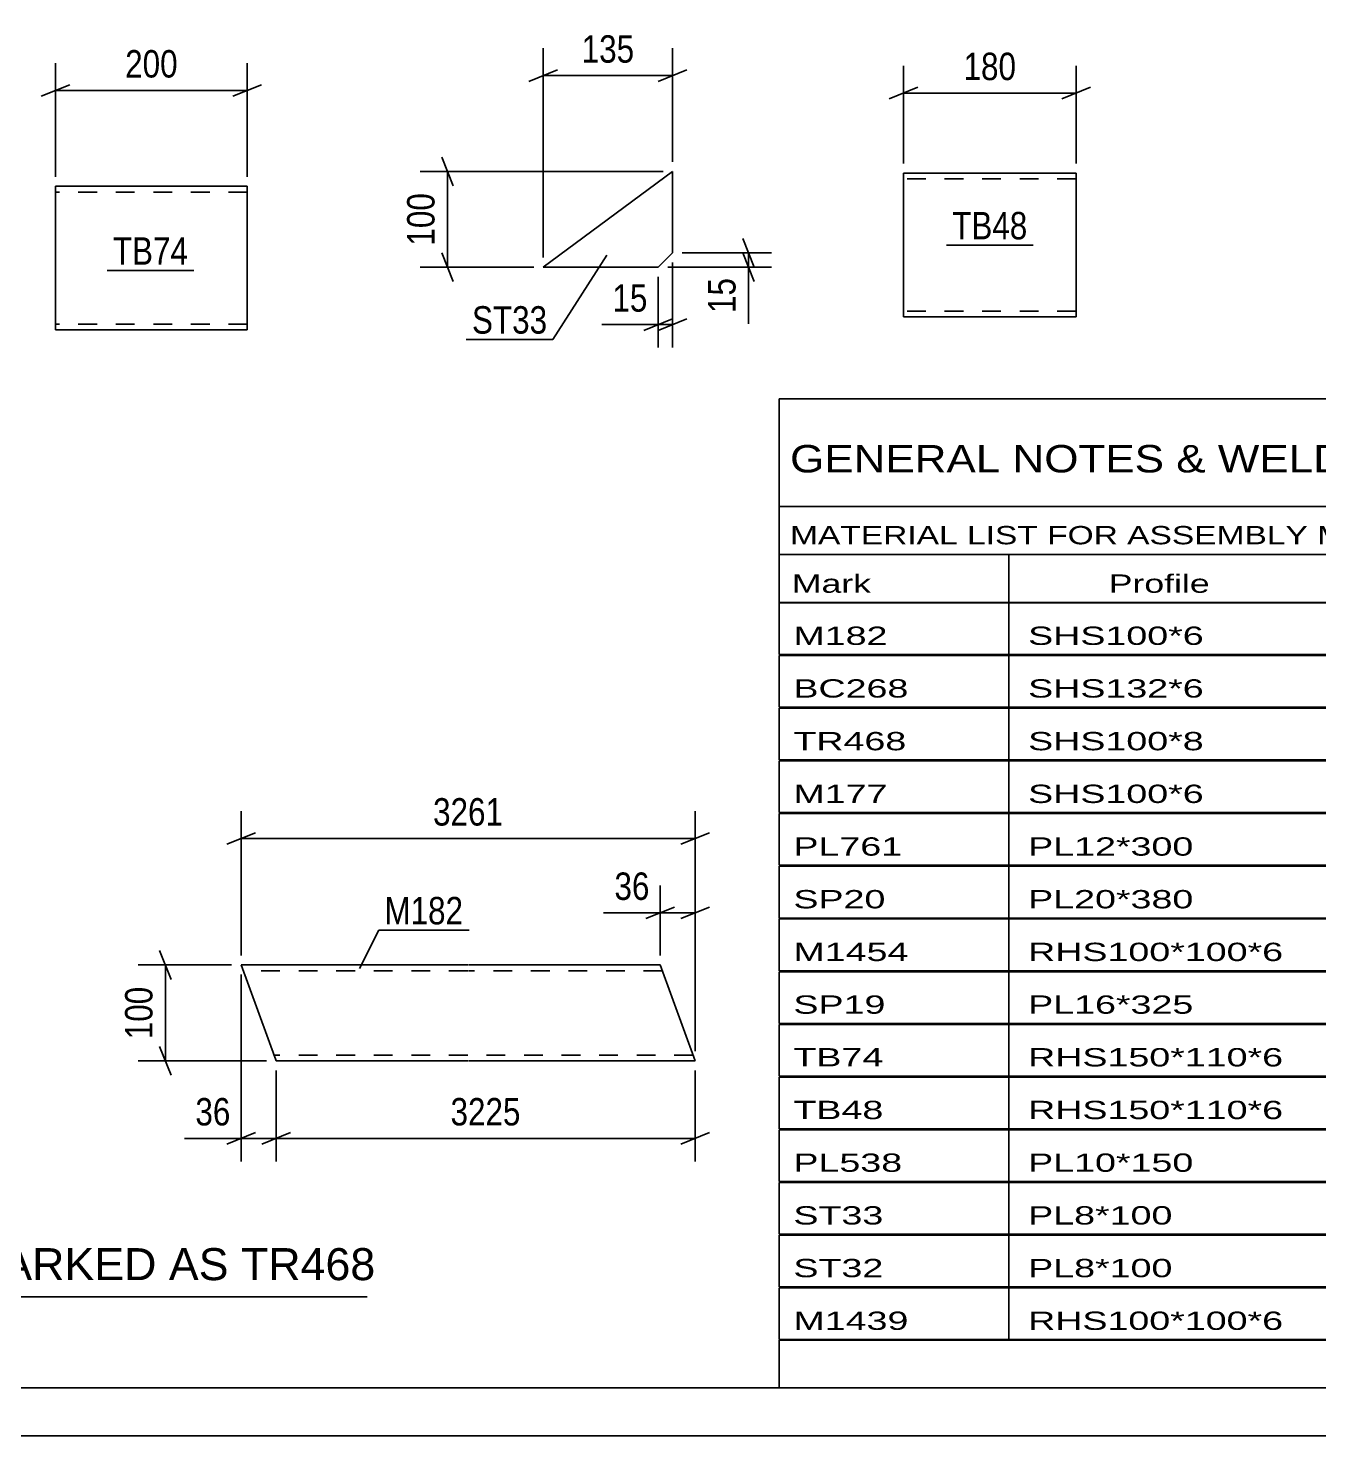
# Model space of a CAD drawing. Header units: millimetres. Extents: x 0 to 841, y 0 to 594.
# Drawn here: x 437.6 to 572.3, y 0 to 146.9 of the extents above; entities that cross this region are included whole.
import ezdxf

# ---------------------------------------------------------------- set-up
doc = ezdxf.new("R2010")
doc.units = ezdxf.units.MM
doc.linetypes.add('DXK_LINE_DOT2', pattern=[3.9198, 1.9599, -1.9599])
doc.styles.add('Arial', font='ARIAL.TTF', dxfattribs={"height": 0.2})
doc.styles.add('Arial Narrow', font='ARIALN.TTF', dxfattribs={"height": 0.2})

# ---------------------------------------------------------------- blocks, each defined once
blk = doc.blocks.new('Unknown-318465150-1115')
at = {"color": 5, "linetype": 'Continuous'}
for p, q in [((5, 5), (836, 5)), ((0, 0), (841, 0))]:
    blk.add_line(p, q, dxfattribs=at)
blk = doc.blocks.new('Part-318465150-2431 - 2415')
at = {"color": 2, "linetype": 'Continuous'}
for p, q in [((483.5, 49.15), (459.86, 49.15)), ((463.47, 39.24), (459.86, 49.15)), ((503.6, 49.15), (483.6, 49.15)), ((503.6, 49.15), (507.24, 39.15)), ((463.5, 39.15), (463.47, 39.24)), ((483.5, 39.15), (463.5, 39.15)), ((507.24, 39.15), (483.6, 39.15))]:
    blk.add_line(p, q, dxfattribs=at)
at = {"color": 7, "linetype": 'DXK_LINE_DOT2'}
for p, q in [((483.5, 48.55), (460.08, 48.55)), ((503.82, 48.55), (483.6, 48.55)), ((463.28, 39.75), (463.26, 39.79)), ((483.5, 39.75), (463.28, 39.75)), ((507.02, 39.75), (483.6, 39.75)), ((507.02, 39.75), (507, 39.79))]:
    blk.add_line(p, q, dxfattribs=at)
blk = doc.blocks.new('Part-318465150-1894 - 1879')
at = {"color": 2, "linetype": 'Continuous'}
for p, q in [((547, 131.79), (529, 131.79)), ((529, 131.79), (529, 116.88)), ((547, 131.79), (547, 116.79)), ((529, 116.88), (529, 116.79)), ((529, 116.79), (547, 116.79))]:
    blk.add_line(p, q, dxfattribs=at)
at = {"color": 7, "linetype": 'DXK_LINE_DOT2'}
for p, q in [((547, 131.19), (529, 131.19)), ((529, 117.39), (529, 117.43)), ((547, 117.39), (529, 117.39)), ((547, 117.39), (547, 117.43))]:
    blk.add_line(p, q, dxfattribs=at)
blk = doc.blocks.new('Part-318465150-1767 - 1751')
at = {"color": 2, "linetype": 'Continuous'}
for p, q in [((504.89, 131.98), (491.39, 121.98)), ((504.89, 123.48), (504.89, 131.98)), ((503.39, 121.98), (504.89, 123.48)), ((491.39, 121.98), (503.39, 121.98))]:
    blk.add_line(p, q, dxfattribs=at)
blk = doc.blocks.new('Part-318465150-1734 - 1720')
at = {"color": 2, "linetype": 'Continuous'}
for p, q in [((440.49, 130.43), (440.49, 129.23)), ((460.49, 130.43), (440.49, 130.43)), ((460.49, 130.34), (460.49, 130.43)), ((460.49, 130.34), (460.49, 129.23)), ((440.49, 116.17), (440.49, 129.23)), ((460.49, 129.23), (460.49, 115.43)), ((440.49, 115.52), (440.49, 116.17)), ((440.49, 115.43), (440.49, 115.52)), ((460.49, 115.43), (440.49, 115.43))]:
    blk.add_line(p, q, dxfattribs=at)
at = {"color": 7, "linetype": 'DXK_LINE_DOT2'}
for p, q in [((460.49, 129.83), (440.49, 129.83)), ((460.49, 130.08), (460.49, 129.23)), ((440.49, 116.17), (440.49, 115.78)), ((460.49, 116.08), (460.49, 116.17)), ((440.49, 116.03), (440.49, 116.08)), ((460.49, 116.03), (440.49, 116.03)), ((440.49, 115.43), (440.49, 115.43)), ((460.49, 116.03), (460.49, 116.08)), ((460.49, 116.03), (460.49, 116.08))]:
    blk.add_line(p, q, dxfattribs=at)
blk = doc.blocks.new('StraightDimension-318465150-2486 - 2415')
at = {"color": 7, "linetype": 'Continuous'}
for p, q in [((463.5, 38.15), (463.5, 28.65)), ((507.24, 38.15), (507.24, 28.65)), ((465, 31.65), (462, 30.45)), ((463.5, 31.05), (507.24, 31.05)), ((505.74, 30.45), (508.74, 31.65))]:
    blk.add_line(p, q, dxfattribs=at)
at = {"color": 0}
blk.add_wipeout([(489.62, 31.8), (489.62, 36), (481.11, 36), (481.11, 31.8)], dxfattribs=at)
at = {"color": 3, "style": 'Arial Narrow'}
blk.add_text('3225', height=2.863, dxfattribs=at).set_placement((481.71, 32.4))
blk = doc.blocks.new('StraightDimension-318465150-2459 - 2415')
at = {"color": 7, "linetype": 'Continuous'}
for p, q in [((503.6, 50.15), (503.6, 57.44)), ((507.24, 40.15), (507.24, 57.44)), ((503.6, 54.59), (497.69, 54.59)), ((503.6, 54.59), (497.69, 54.59)), ((502.1, 53.99), (505.1, 55.19)), ((503.6, 54.59), (507.24, 54.59)), ((508.74, 55.19), (505.74, 53.99))]:
    blk.add_line(p, q, dxfattribs=at)
at = {"color": 0}
blk.add_wipeout([(503.07, 55.34), (503.07, 59.54), (498.22, 59.54), (498.22, 55.34)], dxfattribs=at)
at = {"color": 3, "style": 'Arial Narrow'}
blk.add_text('36', height=2.863, dxfattribs=at).set_placement((498.82, 55.94))
blk = doc.blocks.new('StraightDimension-318465150-2434 - 2415')
at = {"color": 7, "linetype": 'Continuous'}
for p, q in [((459.86, 50.15), (459.86, 65.2)), ((507.24, 40.15), (507.24, 65.2)), ((461.36, 62.95), (458.36, 61.75)), ((459.86, 62.35), (507.24, 62.35)), ((505.74, 61.75), (508.74, 62.95))]:
    blk.add_line(p, q, dxfattribs=at)
at = {"color": 0}
blk.add_wipeout([(487.8, 63.1), (487.8, 67.3), (479.29, 67.3), (479.29, 63.1)], dxfattribs=at)
at = {"color": 3, "style": 'Arial Narrow'}
blk.add_text('3261', height=2.863, dxfattribs=at).set_placement((479.89, 63.7))
blk = doc.blocks.new('StraightDimension-318465150-2445 - 2415')
at = {"color": 7, "linetype": 'Continuous'}
for p, q in [((451.35, 50.65), (452.55, 47.65)), ((458.86, 49.15), (449.1, 49.15)), ((451.95, 39.15), (451.95, 49.15)), ((452.55, 37.65), (451.35, 40.65)), ((462.5, 39.15), (449.1, 39.15))]:
    blk.add_line(p, q, dxfattribs=at)
at = {"color": 0}
blk.add_wipeout([(451.2, 47.49), (447, 47.49), (447, 40.8), (451.2, 40.8)], dxfattribs=at)
at = {"color": 3, "style": 'Arial Narrow'}
blk.add_text('100', height=2.863, rotation=90.0002, dxfattribs=at).set_placement((450.6, 41.4))
blk = doc.blocks.new('StraightDimension-318465150-2473 - 2415')
at = {"color": 7, "linetype": 'Continuous'}
for p, q in [((459.86, 48.15), (459.86, 28.65)), ((463.5, 38.15), (463.5, 28.65)), ((459.86, 31.05), (453.95, 31.05)), ((459.86, 31.05), (453.95, 31.05)), ((458.36, 30.45), (461.36, 31.65)), ((459.86, 31.05), (463.5, 31.05)), ((465, 31.65), (462, 30.45))]:
    blk.add_line(p, q, dxfattribs=at)
at = {"color": 0}
blk.add_wipeout([(459.33, 31.8), (459.33, 36), (454.48, 36), (454.48, 31.8)], dxfattribs=at)
at = {"color": 3, "style": 'Arial Narrow'}
blk.add_text('36', height=2.863, dxfattribs=at).set_placement((455.08, 32.4))
blk = doc.blocks.new('StraightDimension-318465150-1896 - 1879')
at = {"color": 7, "linetype": 'Continuous'}
for p, q in [((529, 132.79), (529, 143.01)), ((547, 132.79), (547, 143.01)), ((530.5, 140.76), (527.5, 139.56)), ((529, 140.16), (547, 140.16)), ((545.5, 139.56), (548.5, 140.76))]:
    blk.add_line(p, q, dxfattribs=at)
at = {"color": 0}
blk.add_wipeout([(541.34, 140.91), (541.34, 145.11), (534.66, 145.11), (534.66, 140.91)], dxfattribs=at)
at = {"color": 3, "style": 'Arial Narrow'}
blk.add_text('180', height=2.863, dxfattribs=at).set_placement((535.26, 141.51))
blk = doc.blocks.new('StraightDimension-318465150-1796 - 1751')
at = {"color": 7, "linetype": 'Continuous'}
for p, q in [((480.79, 133.48), (481.99, 130.48)), ((503.89, 131.98), (478.54, 131.98)), ((481.39, 121.98), (481.39, 131.98)), ((481.99, 120.48), (480.79, 123.48)), ((490.39, 121.98), (478.54, 121.98))]:
    blk.add_line(p, q, dxfattribs=at)
at = {"color": 0}
blk.add_wipeout([(480.64, 130.33), (476.44, 130.33), (476.44, 123.64), (480.64, 123.64)], dxfattribs=at)
at = {"color": 3, "style": 'Arial Narrow'}
blk.add_text('100', height=2.863, rotation=90.0002, dxfattribs=at).set_placement((480.04, 124.24))
blk = doc.blocks.new('StraightDimension-318465150-1769 - 1751')
at = {"color": 7, "linetype": 'Continuous'}
for p, q in [((491.39, 122.98), (491.39, 144.83)), ((504.89, 132.98), (504.89, 144.83)), ((492.89, 142.58), (489.89, 141.38)), ((503.39, 141.38), (506.39, 142.58)), ((491.39, 141.98), (504.89, 141.98))]:
    blk.add_line(p, q, dxfattribs=at)
at = {"color": 0}
blk.add_wipeout([(501.49, 142.73), (501.49, 146.93), (494.8, 146.93), (494.8, 142.73)], dxfattribs=at)
at = {"color": 3, "style": 'Arial Narrow'}
blk.add_text('135', height=2.863, dxfattribs=at).set_placement((495.4, 143.33))
blk = doc.blocks.new('StraightDimension-318465150-1780 - 1751')
at = {"color": 7, "linetype": 'Continuous'}
for p, q in [((504.89, 122.48), (504.89, 113.59)), ((503.39, 120.98), (503.39, 113.59)), ((501.89, 115.39), (504.89, 116.59)), ((506.39, 116.59), (503.39, 115.39)), ((503.39, 115.99), (497.49, 115.99)), ((503.39, 115.99), (497.49, 115.99)), ((503.39, 115.99), (504.89, 115.99))]:
    blk.add_line(p, q, dxfattribs=at)
at = {"color": 0}
blk.add_wipeout([(502.87, 116.74), (502.87, 120.94), (498.01, 120.94), (498.01, 116.74)], dxfattribs=at)
at = {"color": 3, "style": 'Arial Narrow'}
blk.add_text('15', height=2.863, dxfattribs=at).set_placement((498.61, 117.34))
blk = doc.blocks.new('StraightDimension-318465150-1805 - 1751')
at = {"color": 7, "linetype": 'Continuous'}
for p, q in [((512.21, 124.98), (513.41, 121.98)), ((505.89, 123.48), (515.21, 123.48)), ((513.41, 120.48), (512.21, 123.48)), ((512.81, 121.98), (512.81, 123.48)), ((504.39, 121.98), (515.21, 121.98)), ((512.81, 121.98), (512.81, 116.08)), ((512.81, 121.98), (512.81, 116.08))]:
    blk.add_line(p, q, dxfattribs=at)
at = {"color": 0}
blk.add_wipeout([(512.06, 121.46), (507.86, 121.46), (507.86, 116.6), (512.06, 116.6)], dxfattribs=at)
at = {"color": 3, "style": 'Arial Narrow'}
blk.add_text('15', height=2.863, rotation=90.0002, dxfattribs=at).set_placement((511.46, 117.2))
blk = doc.blocks.new('StraightDimension-318465150-1737 - 1720')
at = {"color": 7, "linetype": 'Continuous'}
for p, q in [((440.49, 131.43), (440.49, 143.28)), ((460.49, 131.43), (460.49, 143.28)), ((441.99, 141.03), (438.99, 139.83)), ((440.49, 140.43), (460.49, 140.43)), ((458.99, 139.83), (461.99, 141.03))]:
    blk.add_line(p, q, dxfattribs=at)
at = {"color": 0}
blk.add_wipeout([(453.84, 141.18), (453.84, 145.38), (447.15, 145.38), (447.15, 141.18)], dxfattribs=at)
at = {"color": 3, "style": 'Arial Narrow'}
blk.add_text('200', height=2.863, dxfattribs=at).set_placement((447.75, 141.78))
blk = doc.blocks.new('Unknown-318465150-15744')
at = {"color": 7, "linetype": 'Continuous'}
for p, q in [((516, 108.25), (676, 108.25)), ((516, 97), (516, 108.25)), ((676, 108.25), (676, 97)), ((516, 97), (676, 97)), ((516, 97), (516, 92)), ((676, 97), (676, 92)), ((516, 92), (676, 92)), ((516, 92), (516, 87)), ((540, 92), (540, 87)), ((575.5, 92), (575.5, 87)), ((601.5, 92), (601.5, 87)), ((614.5, 92), (614.5, 87)), ((632, 92), (632, 87)), ((654, 92), (654, 87)), ((676, 92), (676, 87)), ((516, 87), (676, 87)), ((516, 86.95), (516, 81.55)), ((516, 86.95), (676, 86.95)), ((540, 87), (540, 81.5)), ((575.5, 87), (575.5, 81.5)), ((601.5, 87), (601.5, 81.5)), ((614.5, 87), (614.5, 81.5)), ((632, 87), (632, 81.5)), ((654, 87), (654, 81.5)), ((676, 86.95), (676, 81.55)), ((516, 81.55), (676, 81.55)), ((516, 81.45), (516, 76.05)), ((516, 81.45), (676, 81.45)), ((540, 81.5), (540, 76)), ((575.5, 81.5), (575.5, 76)), ((601.5, 81.5), (601.5, 76)), ((614.5, 81.5), (614.5, 76)), ((632, 81.5), (632, 76)), ((654, 81.5), (654, 76)), ((676, 81.45), (676, 76.05)), ((516, 76.05), (676, 76.05)), ((516, 75.95), (516, 70.55)), ((516, 75.95), (676, 75.95)), ((540, 76), (540, 70.5)), ((575.5, 76), (575.5, 70.5)), ((601.5, 76), (601.5, 70.5)), ((614.5, 76), (614.5, 70.5)), ((632, 76), (632, 70.5)), ((654, 76), (654, 70.5)), ((676, 75.95), (676, 70.55)), ((516, 70.55), (676, 70.55)), ((516, 70.45), (516, 65.05)), ((516, 70.45), (676, 70.45)), ((540, 70.5), (540, 65)), ((575.5, 70.5), (575.5, 65)), ((601.5, 70.5), (601.5, 65)), ((614.5, 70.5), (614.5, 65)), ((632, 70.5), (632, 65)), ((654, 70.5), (654, 65)), ((676, 70.45), (676, 65.05)), ((516, 65.05), (676, 65.05)), ((516, 64.95), (516, 59.55)), ((516, 64.95), (676, 64.95)), ((540, 65), (540, 59.5)), ((575.5, 65), (575.5, 59.5)), ((601.5, 65), (601.5, 59.5)), ((614.5, 65), (614.5, 59.5)), ((632, 65), (632, 59.5)), ((654, 65), (654, 59.5)), ((676, 64.95), (676, 59.55)), ((516, 59.55), (676, 59.55)), ((516, 59.45), (516, 54.05)), ((516, 59.45), (676, 59.45)), ((540, 59.5), (540, 54)), ((575.5, 59.5), (575.5, 54)), ((601.5, 59.5), (601.5, 54)), ((614.5, 59.5), (614.5, 54)), ((632, 59.5), (632, 54)), ((654, 59.5), (654, 54)), ((676, 59.45), (676, 54.05)), ((516, 54.05), (676, 54.05)), ((516, 53.95), (516, 48.55)), ((516, 53.95), (676, 53.95)), ((540, 54), (540, 48.5)), ((575.5, 54), (575.5, 48.5)), ((601.5, 54), (601.5, 48.5)), ((614.5, 54), (614.5, 48.5)), ((632, 54), (632, 48.5)), ((654, 54), (654, 48.5)), ((676, 53.95), (676, 48.55)), ((516, 48.55), (676, 48.55)), ((540, 48.5), (540, 43)), ((575.5, 48.5), (575.5, 43)), ((601.5, 48.5), (601.5, 43)), ((614.5, 48.5), (614.5, 43)), ((632, 48.5), (632, 43)), ((654, 48.5), (654, 43)), ((516, 48.45), (516, 43.05)), ((516, 48.45), (676, 48.45)), ((676, 48.45), (676, 43.05)), ((516, 43.05), (676, 43.05)), ((516, 42.95), (516, 37.55)), ((516, 42.95), (676, 42.95)), ((540, 43), (540, 37.5)), ((575.5, 43), (575.5, 37.5)), ((601.5, 43), (601.5, 37.5)), ((614.5, 43), (614.5, 37.5)), ((632, 43), (632, 37.5)), ((654, 43), (654, 37.5)), ((676, 42.95), (676, 37.55)), ((516, 37.55), (676, 37.55)), ((516, 37.45), (516, 32.05)), ((516, 37.45), (676, 37.45)), ((540, 37.5), (540, 32)), ((575.5, 37.5), (575.5, 32)), ((601.5, 37.5), (601.5, 32)), ((614.5, 37.5), (614.5, 32)), ((632, 37.5), (632, 32)), ((654, 37.5), (654, 32)), ((676, 37.45), (676, 32.05)), ((516, 32.05), (676, 32.05)), ((516, 31.95), (516, 26.55)), ((516, 31.95), (676, 31.95)), ((540, 32), (540, 26.5)), ((575.5, 32), (575.5, 26.5)), ((601.5, 32), (601.5, 26.5)), ((614.5, 32), (614.5, 26.5)), ((632, 32), (632, 26.5)), ((654, 32), (654, 26.5)), ((676, 31.95), (676, 26.55)), ((516, 26.55), (676, 26.55)), ((516, 26.45), (516, 21.05)), ((516, 26.45), (676, 26.45)), ((540, 26.5), (540, 21)), ((575.5, 26.5), (575.5, 21)), ((601.5, 26.5), (601.5, 21)), ((614.5, 26.5), (614.5, 21)), ((632, 26.5), (632, 21)), ((654, 26.5), (654, 21)), ((676, 26.45), (676, 21.05)), ((516, 21.05), (676, 21.05)), ((516, 20.95), (516, 15.55)), ((516, 20.95), (676, 20.95)), ((540, 21), (540, 15.5)), ((575.5, 21), (575.5, 15.5)), ((601.5, 21), (601.5, 15.5)), ((614.5, 21), (614.5, 15.5)), ((632, 21), (632, 15.5)), ((654, 21), (654, 15.5)), ((676, 20.95), (676, 15.55)), ((516, 15.55), (676, 15.55)), ((516, 15.45), (516, 10.05)), ((516, 15.45), (676, 15.45)), ((540, 15.5), (540, 10)), ((575.5, 15.5), (575.5, 10)), ((601.5, 15.5), (601.5, 10)), ((614.5, 15.5), (614.5, 10)), ((632, 15.5), (632, 10)), ((654, 15.5), (654, 10)), ((676, 15.45), (676, 10.05)), ((516, 10.05), (676, 10.05)), ((516, 10), (676, 10)), ((516, 10), (516, 5)), ((632, 10), (632, 5)), ((654, 10), (654, 5)), ((676, 10), (676, 5)), ((516, 5), (676, 5))]:
    blk.add_line(p, q, dxfattribs=at)
at = {"color": 7, "style": 'Arial Narrow'}
for s, height, width, p in [('GENERAL NOTES & WELD DETAILS :', 2.8633, 1.4, (517.15, 100.56)), ('REFER TYP DRAWING TYP-01', 1.9089, 1.6, (600.7, 100.66)), ("MATERIAL LIST FOR ASSEMBLY MK'D", 1.9089, 1.6, (517.15, 93.06)), ('TR468', 1.909, 1.794707, (609.9, 92.97)), ('1', 1.91, 1.794707, (638.08, 93.06)), ('No. Required', 1.9089, 1.6, (647.41, 93.06)), ('Mark', 1.909, 1.7, (517.34, 88)), ('Profile', 1.909, 1.7, (550.41, 88)), ('Material', 1.909, 1.7, (580.54, 88.06)), ('No.', 1.909, 1.7, (605.5, 88.06)), ('Length', 1.909, 1.7, (616, 88.06)), ('Area', 1.909, 1.7, (638.5, 88.06)), ('Weight', 1.909, 1.7, (658, 88.06))]:
    blk.add_text(s, height=height, dxfattribs=dict(at, width=width)).set_placement(p)
at = {"color": 7, "linetype": 'Continuous', "style": 'Arial Narrow'}
for s, height, width, p in [('M182', 1.909, 1.794707, (517.5, 82.56)), ('SHS100*6', 1.909, 1.794707, (542, 82.56)), ('E350', 1.909, 1.794707, (581.74, 82.56)), ('8', 1.91, 1.794707, (605.86, 82.56)), ('3261', 1.909, 1.794707, (618.58, 82.56)), ('1.3', 1.909, 1.794707, (642.32, 82.56)), ('456.9', 1.909, 1.794707, (658.96, 82.56)), ('BC268', 1.909, 1.794707, (517.5, 77.06)), ('SHS132*6', 1.909, 1.794707, (542, 77.06)), ('E350', 1.909, 1.794707, (581.74, 77.06)), ('1', 1.91, 1.794707, (605.86, 77.06)), ('17888', 1.909, 1.794707, (616.4, 77.06)), ('9.4', 1.909, 1.794707, (642.32, 77.06)), ('424.4', 1.909, 1.794707, (658.96, 77.06)), ('TR468', 1.909, 1.794707, (517.5, 71.56)), ('SHS100*8', 1.909, 1.794707, (542, 71.56)), ('E350', 1.909, 1.794707, (581.74, 71.56)), ('1', 1.91, 1.794707, (605.86, 71.56)), ('18027', 1.909, 1.794707, (616.4, 71.56)), ('7.2', 1.909, 1.794707, (642.32, 71.56)), ('416.6', 1.909, 1.794707, (658.96, 71.56)), ('M177', 1.909, 1.794707, (517.5, 66.06)), ('SHS100*6', 1.909, 1.794707, (542, 66.06)), ('E350', 1.909, 1.794707, (581.74, 66.06)), ('7', 1.91, 1.794707, (605.86, 66.06)), ('3167', 1.909, 1.794707, (618.58, 66.06)), ('1.2', 1.909, 1.794707, (642.32, 66.06)), ('383.7', 1.909, 1.794707, (658.96, 66.06)), ('PL761', 1.909, 1.794707, (517.5, 60.56)), ('PL12*300', 1.909, 1.794707, (542, 60.56)), ('E350', 1.909, 1.794707, (581.74, 60.56)), ('18', 1.909, 1.794707, (604.76, 60.56)), ('310', 1.909, 1.794707, (620.77, 60.56)), ('0.2', 1.909, 1.794707, (642.32, 60.56)), ('157.7', 1.909, 1.794707, (658.96, 60.56)), ('SP20', 1.909, 1.794707, (517.5, 55.06)), ('PL20*380', 1.909, 1.794707, (542, 55.06)), ('E350', 1.909, 1.794707, (581.74, 55.06)), ('6', 1.91, 1.794707, (605.86, 55.06)), ('380', 1.909, 1.794707, (620.77, 55.06)), ('0.3', 1.909, 1.794707, (642.32, 55.06)), ('136.0', 1.909, 1.794707, (658.96, 55.06)), ('M1454', 1.909, 1.794707, (517.5, 49.56)), ('RHS100*100*6', 1.9089, 1.794707, (542, 49.56)), ('E350', 1.909, 1.794707, (581.74, 49.56)), ('18', 1.909, 1.794707, (604.76, 49.56)), ('366', 1.909, 1.794707, (620.77, 49.56)), ('0.1', 1.909, 1.794707, (642.32, 49.56)), ('116.7', 1.909, 1.794707, (658.96, 49.56)), ('SP19', 1.909, 1.794707, (517.5, 44.06)), ('PL16*325', 1.909, 1.794707, (542, 44.06)), ('E350', 1.909, 1.794707, (581.74, 44.06)), ('4', 1.91, 1.794707, (605.86, 44.06)), ('325', 1.909, 1.794707, (620.77, 44.06)), ('0.2', 1.909, 1.794707, (642.32, 44.06)), ('53.1', 1.909, 1.794707, (661.14, 44.06)), ('TB74', 1.909, 1.794707, (517.5, 38.56)), ('RHS150*110*6', 1.9089, 1.794707, (542, 38.56)), ('E350', 1.909, 1.794707, (581.74, 38.56)), ('3', 1.91, 1.794707, (605.86, 38.56)), ('200', 1.909, 1.794707, (620.77, 38.56)), ('0.1', 1.909, 1.794707, (642.32, 38.56)), ('14.0', 1.909, 1.794707, (661.14, 38.56)), ('TB48', 1.909, 1.794707, (517.5, 33.06)), ('RHS150*110*6', 1.9089, 1.794707, (542, 33.06)), ('E350', 1.909, 1.794707, (581.74, 33.06)), ('3', 1.91, 1.794707, (605.86, 33.06)), ('180', 1.909, 1.794707, (620.77, 33.06)), ('0.1', 1.909, 1.794707, (642.32, 33.06)), ('12.6', 1.909, 1.794707, (661.14, 33.06)), ('PL538', 1.909, 1.794707, (517.5, 27.56)), ('PL10*150', 1.909, 1.794707, (542, 27.56)), ('E350', 1.909, 1.794707, (581.74, 27.56)), ('6', 1.91, 1.794707, (605.86, 27.56)), ('170', 1.909, 1.794707, (620.77, 27.56)), ('0.1', 1.909, 1.794707, (642.32, 27.56)), ('12.0', 1.909, 1.794707, (661.14, 27.56)), ('ST33', 1.909, 1.794707, (517.5, 22.06)), ('PL8*100', 1.909, 1.794707, (542, 22.06)), ('E350', 1.909, 1.794707, (581.74, 22.06)), ('24', 1.909, 1.794707, (604.76, 22.06)), ('135', 1.909, 1.794707, (620.77, 22.06)), ('0.0', 1.909, 1.794707, (642.32, 22.06)), ('10.0', 1.909, 1.794707, (661.14, 22.06)), ('ST32', 1.909, 1.794707, (517.5, 16.56)), ('PL8*100', 1.909, 1.794707, (542, 16.56)), ('E350', 1.909, 1.794707, (581.74, 16.56)), ('24', 1.909, 1.794707, (604.76, 16.56)), ('121', 1.909, 1.794707, (620.77, 16.56)), ('0.0', 1.909, 1.794707, (642.32, 16.56)), ('8.9', 1.909, 1.794707, (663.33, 16.56)), ('M1439', 1.909, 1.794707, (517.5, 11.06)), ('RHS100*100*6', 1.9089, 1.794707, (542, 11.06)), ('E350', 1.909, 1.794707, (581.74, 11.06)), ('1', 1.91, 1.794707, (605.86, 11.06)), ('390', 1.909, 1.794707, (620.77, 11.06)), ('0.2', 1.909, 1.794707, (642.32, 11.06)), ('6.9', 1.909, 1.794707, (663.33, 11.06)), ('Total', 1.909, 1.7, (618.33, 6.5)), ('46.7', 1.909, 1.794707, (639.64, 6.5)), ('2209.6', 1.909, 1.794707, (656.77, 6.5))]:
    blk.add_text(s, height=height, dxfattribs=dict(at, width=width)).set_placement(p)
blk = doc.blocks.new('Unknown-318465150-15745')
at = {"color": 7, "linetype": 'Continuous'}
blk.add_line((403, 14.5), (473, 14.5), dxfattribs=at)
at = {"color": 7, "style": 'Arial'}
blk.add_text('ONE-TRUSS MARKED AS TR468', height=3.3428, dxfattribs=at).set_placement((402.24, 16.25))
blk = doc.blocks.new('Mark-318465150-2427 - 2415')
at = {"color": 0}
blk.add_wipeout([(483.04, 53.39), (483.04, 56.39), (474.81, 56.39), (474.81, 53.39)], dxfattribs=at)
blk.add_wipeout([(483.04, 53.39), (483.04, 56.39), (474.81, 56.39), (474.81, 53.39)], dxfattribs=at)
at = {"color": 30, "linetype": 'Continuous'}
for p, q in [((472.2, 48.77), (474.21, 52.79)), ((474.21, 52.79), (483.64, 52.79))]:
    blk.add_line(p, q, dxfattribs=at)
at = {"color": 3, "style": 'Arial Narrow'}
blk.add_text('M182', height=2.863, dxfattribs=at).set_placement((474.81, 53.39))
blk = doc.blocks.new('Mark-318465150-1892 - 1879')
at = {"color": 0}
blk.add_wipeout([(541.92, 124.89), (541.92, 127.89), (534.07, 127.89), (534.07, 124.89)], dxfattribs=at)
blk.add_wipeout([(541.92, 124.89), (541.92, 127.89), (534.07, 127.89), (534.07, 124.89)], dxfattribs=at)
at = {"color": 30, "linetype": 'Continuous'}
blk.add_line((533.47, 124.29), (542.52, 124.29), dxfattribs=at)
at = {"color": 3, "style": 'Arial Narrow'}
blk.add_text('TB48', height=2.863, dxfattribs=at).set_placement((534.07, 124.89))
blk = doc.blocks.new('Mark-318465150-1763 - 1751')
at = {"color": 0}
blk.add_wipeout([(491.8, 115.05), (491.8, 118.05), (483.95, 118.05), (483.95, 115.05)], dxfattribs=at)
blk.add_wipeout([(491.8, 115.05), (491.8, 118.05), (483.95, 118.05), (483.95, 115.05)], dxfattribs=at)
at = {"color": 30, "linetype": 'Continuous'}
for p in [(498.02, 123.23), (483.35, 114.45)]:
    blk.add_line(p, (492.4, 114.45), dxfattribs=at)
at = {"color": 3, "style": 'Arial Narrow'}
blk.add_text('ST33', height=2.863, dxfattribs=at).set_placement((483.95, 115.05))
blk = doc.blocks.new('Mark-318465150-1732 - 1720')
at = {"color": 0}
blk.add_wipeout([(454.31, 122.24), (454.31, 125.24), (446.46, 125.24), (446.46, 122.24)], dxfattribs=at)
blk.add_wipeout([(454.31, 122.24), (454.31, 125.24), (446.46, 125.24), (446.46, 122.24)], dxfattribs=at)
at = {"color": 30, "linetype": 'Continuous'}
blk.add_line((445.86, 121.64), (454.91, 121.64), dxfattribs=at)
at = {"color": 3, "style": 'Arial Narrow'}
blk.add_text('TB74', height=2.863, dxfattribs=at).set_placement((446.46, 122.24))

msp = doc.modelspace()

# ---------------------------------------------------------------- block references
for name in ['Unknown-318465150-1115', 'Part-318465150-1767 - 1751', 'Part-318465150-1894 - 1879', 'Part-318465150-1734 - 1720', 'Unknown-318465150-15744', 'Part-318465150-2431 - 2415', 'Unknown-318465150-15745']:
    msp.add_blockref(name, (0, 0))

# ---------------------------------------------------------------- next in the draw order: block references
for name in ['StraightDimension-318465150-1737 - 1720', 'StraightDimension-318465150-1896 - 1879', 'StraightDimension-318465150-1796 - 1751', 'Mark-318465150-1892 - 1879', 'Mark-318465150-1732 - 1720', 'StraightDimension-318465150-2459 - 2415', 'StraightDimension-318465150-2486 - 2415']:
    msp.add_blockref(name, (0, 0))

# ---------------------------------------------------------------- next in the draw order: block references
for name in ['StraightDimension-318465150-1769 - 1751', 'StraightDimension-318465150-2434 - 2415']:
    msp.add_blockref(name, (0, 0))

# ---------------------------------------------------------------- next in the draw order: block references
for name in ['StraightDimension-318465150-1780 - 1751', 'Mark-318465150-2427 - 2415', 'StraightDimension-318465150-2445 - 2415']:
    msp.add_blockref(name, (0, 0))

# ---------------------------------------------------------------- next in the draw order: block references
for name in ['StraightDimension-318465150-1805 - 1751', 'Mark-318465150-1763 - 1751', 'StraightDimension-318465150-2473 - 2415']:
    msp.add_blockref(name, (0, 0))

doc.saveas('drawing.dxf')
